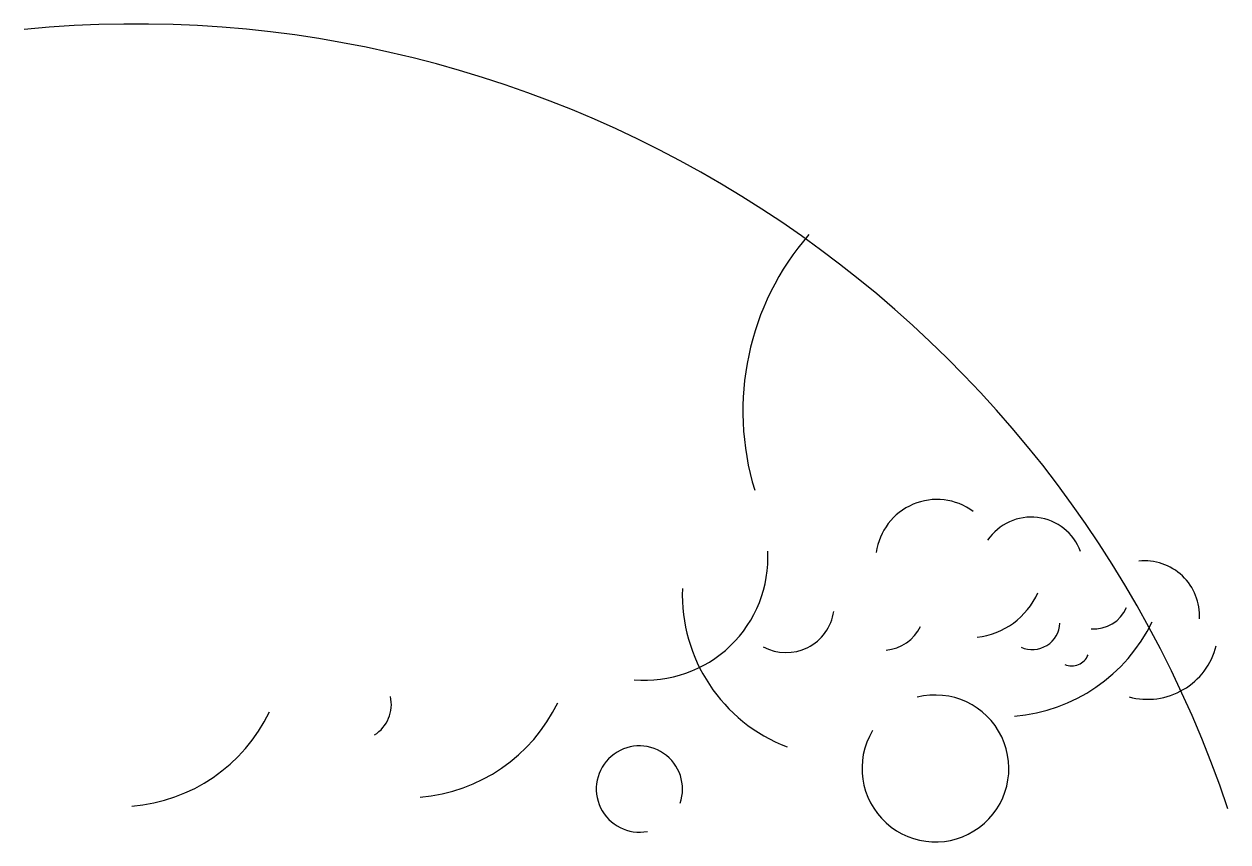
# Model space of a CAD drawing. Header units: inches. Extents: x 1123 to 2243, y -2632 to -1872.
import ezdxf

# ---------------------------------------------------------------- set-up
doc = ezdxf.new("R2010")
doc.units = ezdxf.units.IN
doc.header["$MEASUREMENT"] = 0

msp = doc.modelspace()

# ---------------------------------------------------------------- linework, layer by layer
for centre, radius, start, end in [((1226.9, -2943.7), 1072.2, 18.6212, 95.5416), ((2041.7, -2231.5), 249.9, 138.9392, 197.1194), ((1972.3, -2370.6), 56.9, 53.6961, 172.3299), ((2060, -2379.1), 49, 20.2578, 145.7951), ((1701, -2367.7), 114.1, 264.7959, 3.0178), ((2165.5, -2421.8), 51, 356.7553, 96.2628), ((1887.4, -2402.1), 151.9, 177.9495, 248.9967), ((2001.7, -2371.4), 70.8, 276.4273, 335.7361), ((1831.9, -2411.1), 45, 241.9286, 351.3835), ((2118.7, -2401.9), 32.2, 264.8456, 337.6586), ((2061, -2427.6), 25.7, 246.1232, 357.6637), ((2097.6, -2452), 16.5, 247.3951, 337.3951), ((1970.9, -2563.9), 68.3, 149.0214, 104.3749), ((1431.8, -2504.5), 33.1, 301.511, 13.2792), ((1695.6, -2583), 40.1, 340.7485, 280.8476)]:
    msp.add_arc(centre, radius, start, end)
at = {"color": 2}
for centre, radius in [((2031.9, -2359.6), 156.1), ((1921.9, -2414.9), 39), ((1479.1, -2434.9), 156.1), ((1211, -2443.4), 156.1)]:
    msp.add_arc(centre, radius, 274.6265, 334.2262, dxfattribs=at)
at = {"color": 1}
msp.add_arc((2168.1, -2433.6), 66, 254.9192, 345.7822, dxfattribs=at)

doc.saveas('drawing.dxf')
